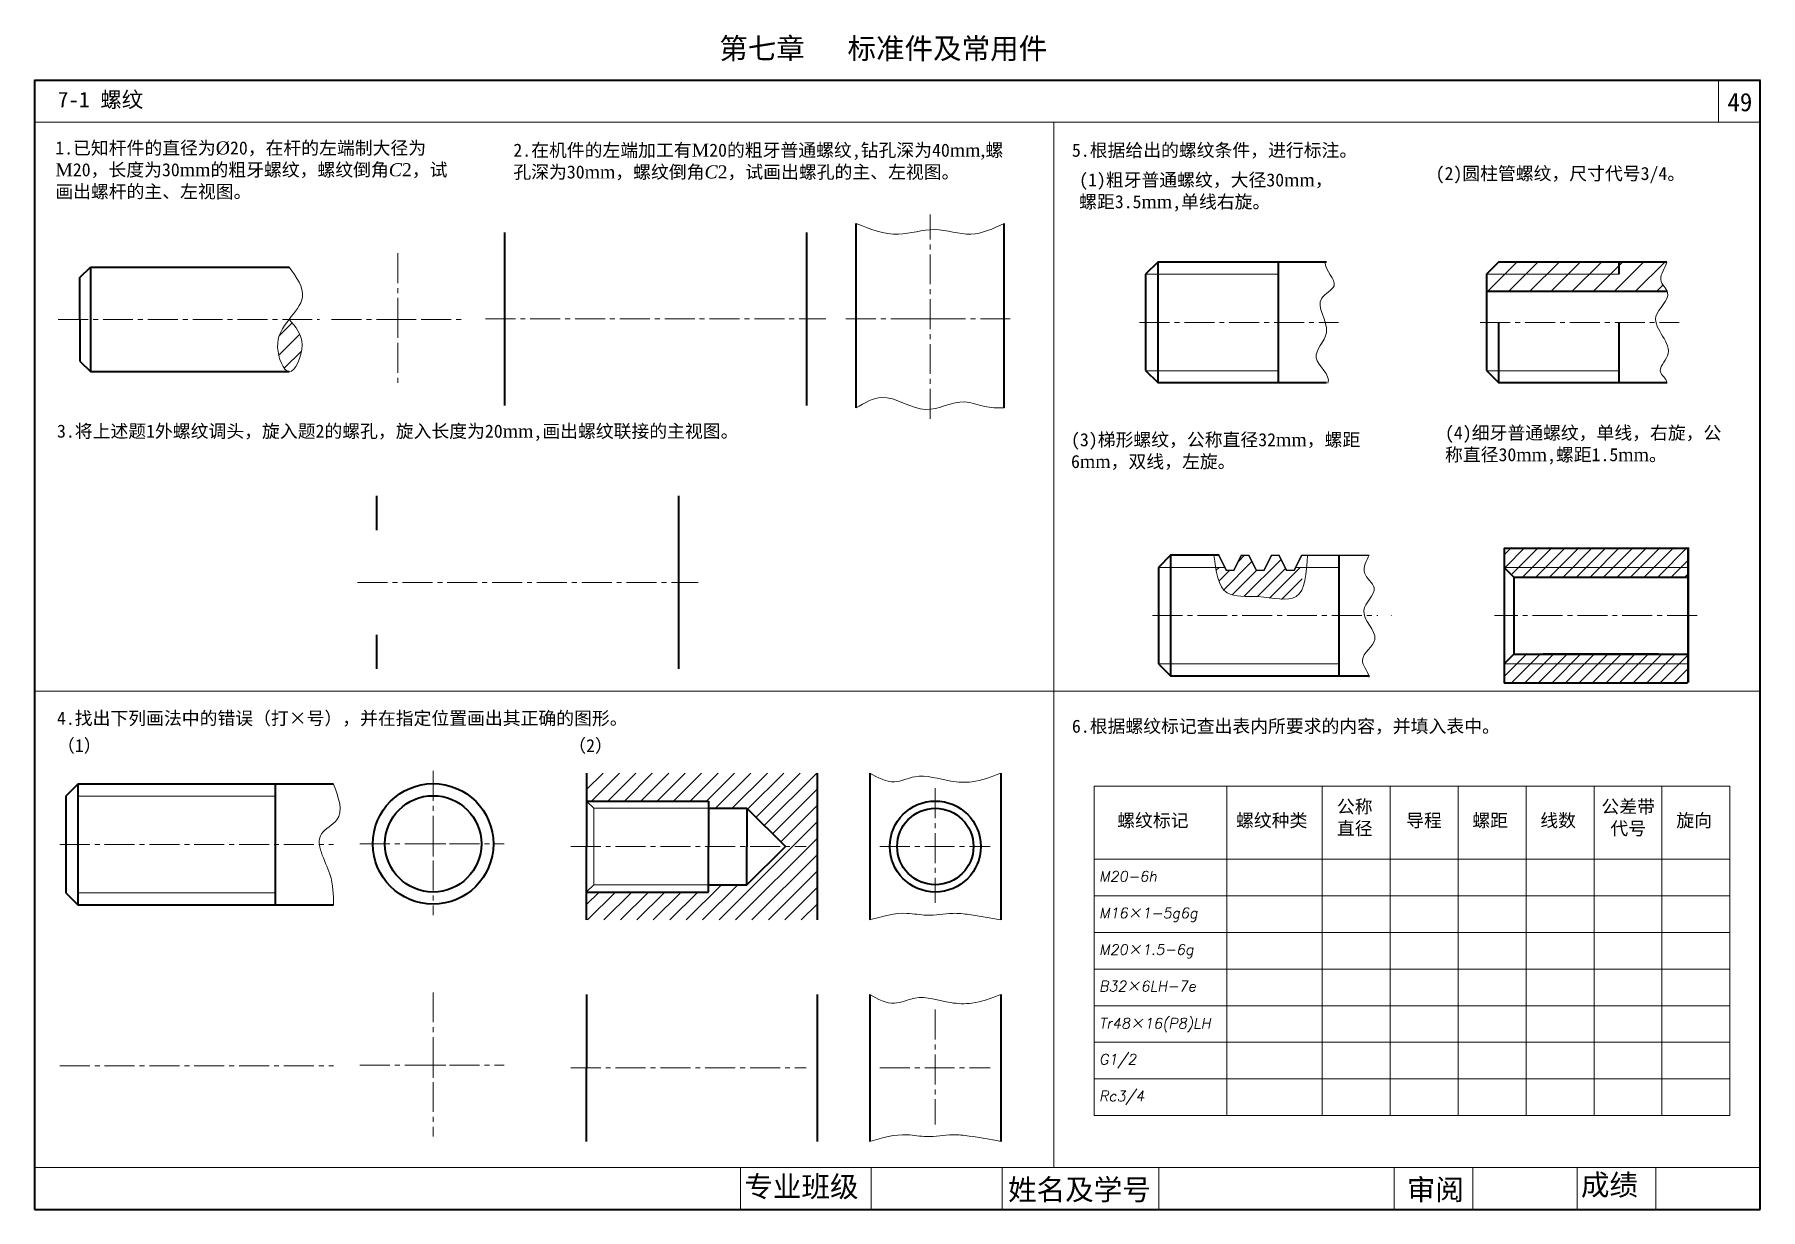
# Model space of a CAD drawing. Header units: millimetres. Extents: x 10 to 340, y 4 to 229.
import ezdxf

# ---------------------------------------------------------------- set-up
doc = ezdxf.new("R2010")
doc.units = ezdxf.units.MM
doc.header["$LTSCALE"] = 0.3
doc.linetypes.add('CENTER2', pattern=[28.575, 19.05, -3.175, 3.175, -3.175])
doc.layers.get('0').update_dxf_attribs({"lineweight": 40})
for name, color, linetype, lineweight in [('中心线', 7, 'CENTER2', 18), ('剖面线', 7, 'Continuous', 13), ('细实线', 7, 'Continuous', 18), ('细线', 7, 'Continuous', 18)]:
    doc.layers.add(name, color=color, linetype=linetype, lineweight=lineweight)
doc.styles.add('仿宋', font='SIMFANG.TTF', dxfattribs={"height": 2.5})
doc.styles.add('字母', font='romans.shx', dxfattribs={"oblique": 10, "height": 2})

msp = doc.modelspace()

# ---------------------------------------------------------------- hatches: boundary and pattern name
at = {"layer": '剖面线'}
h = msp.add_hatch(dxfattribs=at)
h.set_pattern_fill('ANSI31', color=256, scale=0.9, style=0)
h.set_pattern_definition([(45, (-29.4515, -76.603), (-2.020558, 2.020558), [])])
edge = h.paths.add_edge_path()
edge.add_spline(control_points=[(321.71, 179.62), (321.39, 180.33), (319.55, 181.96), (321.39, 184.15), (321.67, 185.2)], knot_values=[1.540734, 1.540734, 1.540734, 1.540734, 4.329142, 7.975512, 7.975512, 7.975512, 7.975512], degree=3, periodic=0)
edge.add_line((321.67, 185.2), (312.48, 185.2))
edge.add_line((312.48, 185.2), (312.48, 182.89))
edge.add_line((312.48, 182.89), (287.14, 182.9))
edge.add_line((287.14, 182.9), (287.14, 179.62))
edge.add_line((287.14, 179.62), (321.71, 179.62))
h.paths.add_polyline_path([(312.48, 185.2), (289.44, 185.2), (287.14, 182.9), (312.48, 182.89)], flags=16)
h = msp.add_hatch(dxfattribs=at)
h.set_pattern_fill('ANSI31', color=256, scale=0.576, style=0)
h.set_pattern_definition([(45, (215.8105, 85.9256), (-1.293157, 1.293157), [])])
edge = h.paths.add_edge_path()
edge.add_spline(control_points=[(235.37, 126.82), (235.73, 124.66), (236.86, 120.77), (243.85, 121.81), (251.87, 119.26), (251.86, 124.62), (252.23, 126.81)], knot_values=[6.903456, 6.903456, 6.903456, 6.903456, 26.539627, 47.373693, 72.443945, 93.014275, 93.014275, 93.014275, 93.014275], degree=3, periodic=0)
edge.add_line((252.23, 126.81), (250.65, 126.81))
edge.add_line((250.65, 126.81), (250.37, 126.25))
edge.add_line((250.37, 126.25), (248.93, 126.25))
edge.add_line((248.93, 126.25), (247.49, 129.13))
edge.add_line((247.49, 129.13), (246.05, 129.13))
edge.add_line((246.05, 129.13), (244.61, 126.25))
edge.add_line((244.61, 126.25), (243.17, 126.25))
edge.add_line((243.17, 126.25), (241.73, 129.13))
edge.add_line((241.73, 129.13), (240.29, 129.13))
edge.add_line((240.29, 129.13), (238.85, 126.25))
edge.add_line((238.85, 126.25), (237.41, 126.25))
edge.add_line((237.41, 126.25), (237.12, 126.82))
edge.add_line((237.12, 126.82), (235.37, 126.82))
h = msp.add_hatch(dxfattribs=at)
h.set_pattern_fill('ANSI31', color=256, scale=0.576, style=0)
h.set_pattern_definition([(45, (216.3234, 86.0519), (-1.293157, 1.293157), [])])
h.paths.add_polyline_path([(325.71, 130.63), (290.69, 130.63), (290.69, 126.95), (325.71, 126.95)])
h.paths.add_polyline_path([(325.71, 126.95), (290.69, 126.95), (292.53, 125.1), (325.71, 125.1)])
h.paths.add_polyline_path([(325.71, 110.36), (292.53, 110.36), (290.69, 108.52), (325.71, 108.52)])
h.paths.add_polyline_path([(325.71, 108.52), (290.69, 108.52), (290.69, 104.83), (325.71, 104.83)])
at = {"layer": '细实线'}
h = msp.add_hatch(dxfattribs=at)
h.set_pattern_fill('ANSI31', color=256, scale=0.7, style=0)
h.set_pattern_definition([(45, (-160.0804, -17.937), (-1.571545, 1.571545), [])])
h.paths.add_polyline_path([(159.17, 87.5), (115.08, 87.5), (115.08, 82.15), (138.41, 82.15), (138.41, 80.75), (145.71, 80.75), (153.12, 73.45), (145.71, 66.15), (138.41, 66.15), (138.41, 64.75), (115.08, 64.75), (115.08, 59.4), (159.17, 59.4)])
at = {"layer": '细线'}
h = msp.add_hatch(dxfattribs=at)
h.set_pattern_fill('ANSI31', color=256, scale=0.8, style=0)
h.set_pattern_definition([(45, (-2.7852, -6.5256), (-1.79605, 1.79605), [])])
edge = h.paths.add_edge_path()
edge.add_spline(control_points=[(58.2, 174.25), (56.93, 172.66), (54.98, 169.8), (58.22, 161.47), (61.95, 170.05), (59.43, 172.87), (58.2, 174.25)], knot_values=[11.254596, 11.254596, 11.254596, 11.254596, 17.036256, 22.172974, 27.858484, 33.339014, 33.339014, 33.339014, 33.339014], degree=3, periodic=0)

# ---------------------------------------------------------------- linework, layer by layer
for p, q in [((9.52, 220.08), (9.52, 4.04)), ((9.52, 220.08), (9.52, 4.04)), ((339.55, 219.93), (9.55, 219.93)), ((339.52, 4.04), (339.52, 219.93)), ((339.52, 4.04), (339.52, 219.93)), ((166.63, 157.31), (166.63, 192.57)), ((194.92, 157.31), (194.92, 192.57)), ((99.43, 157.81), (99.43, 190.87)), ((157.17, 157.81), (157.17, 190.87)), ((224.3, 185.2), (221.99, 182.9)), ((256.55, 185.2), (224.3, 185.2)), ((224.3, 185.2), (224.3, 162.16)), ((247.34, 185.2), (247.34, 162.16)), ((289.44, 185.2), (287.14, 182.9)), ((321.67, 185.2), (289.44, 185.2)), ((312.48, 185.2), (312.48, 182.89)), ((18.2, 182.25), (20.2, 184.25)), ((18.2, 174.25), (18.2, 182.25)), ((20.2, 184.25), (58.2, 184.25)), ((20.2, 184.25), (20.2, 164.25)), ((221.99, 182.9), (221.99, 164.47)), ((287.14, 182.9), (287.14, 164.47)), ((287.14, 179.62), (321.71, 179.62)), ((18.2, 174.25), (18.2, 166.25)), ((289.44, 173.68), (289.44, 162.16)), ((312.48, 173.68), (312.48, 162.16)), ((18.2, 166.25), (20.2, 164.25)), ((20.2, 164.25), (58.2, 164.25)), ((221.99, 164.47), (224.3, 162.16)), ((224.3, 162.16), (256.55, 162.16)), ((287.14, 164.47), (289.44, 162.16)), ((289.44, 162.16), (321.7, 162.16)), ((75, 133.95), (75, 140.48)), ((132.74, 107.42), (132.74, 140.48)), ((226.75, 129.13), (224.45, 126.82)), ((236.04, 129.13), (226.75, 129.13)), ((226.75, 129.13), (226.75, 106.09)), ((259.01, 106.09), (259.01, 129.13)), ((290.55, 130.51), (290.55, 104.7)), ((290.55, 130.51), (325.57, 130.51)), ((224.45, 126.82), (224.45, 108.39)), ((292.4, 124.98), (325.71, 124.98)), ((75, 107.42), (75, 113.95)), ((292.4, 110.23), (325.57, 110.23)), ((320.04, 110.23), (297.93, 110.23)), ((224.45, 108.39), (226.75, 106.09)), ((226.75, 106.09), (264.77, 106.09)), ((325.57, 104.7), (290.55, 104.7)), ((115.08, 87.5), (115.08, 73.38)), ((159.17, 87.5), (159.17, 59.4)), ((169.23, 87.5), (169.23, 59.4)), ((194.31, 87.5), (194.31, 59.4)), ((17.82, 85.36), (15.51, 83.05)), ((15.51, 83.05), (15.51, 64.62)), ((66.7, 85.36), (17.82, 85.36)), ((17.82, 85.36), (17.82, 62.32)), ((55.51, 85.36), (55.51, 62.32)), ((115.08, 82.15), (138.41, 82.15)), ((138.41, 82.15), (138.41, 73.45)), ((138.41, 80.75), (145.71, 80.75)), ((145.71, 80.75), (153.12, 73.45)), ((145.71, 80.75), (145.71, 73.45)), ((115.08, 59.4), (115.08, 73.52)), ((138.41, 64.75), (138.41, 73.45)), ((145.71, 66.15), (153.12, 73.45)), ((145.71, 66.15), (145.71, 73.45)), ((138.41, 66.15), (145.71, 66.15)), ((15.51, 64.62), (17.82, 62.32)), ((115.08, 64.75), (138.41, 64.75)), ((17.82, 62.32), (66.7, 62.32)), ((115.08, 45.16), (115.08, 31.04)), ((159.17, 45.16), (159.17, 17.06)), ((169.23, 45.16), (169.23, 17.06)), ((194.31, 45.16), (194.31, 17.06)), ((115.08, 17.06), (115.08, 31.18)), ((9.52, 4.04), (339.52, 4.04))]:
    msp.add_line(p, q)
at = {"linetype": 'Continuous'}
for p, q in [((325.71, 130.63), (325.71, 104.83)), ((325.71, 104.83), (325.71, 130.63)), ((290.55, 126.82), (290.55, 108.39)), ((292.4, 124.98), (290.55, 126.82)), ((292.4, 124.98), (292.4, 110.23)), ((292.4, 110.23), (290.55, 108.39))]:
    msp.add_line(p, q, dxfattribs=at)
for points, const_width in [([(235.97, 129.13), (237.41, 126.25), (238.85, 126.25), (240.29, 129.13), (241.73, 129.13), (243.17, 126.25), (244.61, 126.25), (246.05, 129.13), (247.49, 129.13), (248.93, 126.25), (250.37, 126.25), (251.81, 129.13)], 0.288), ([(241.82, 129.13), (240.17, 129.13)], 0.23), ([(247.55, 129.13), (246.01, 129.13)], 0.23), ([(264.77, 129.13), (251.76, 129.13)], 0.23)]:
    msp.add_lwpolyline(points, dxfattribs=dict(const_width=const_width))
for centre, radius in [((85.74, 73.95), 11.52), ((85.74, 73.95), 9.22), ((181.77, 73.45), 8.7), ((181.77, 73.45), 7.3)]:
    msp.add_circle(centre, radius)
at = {"layer": '中心线'}
for p, q in [((180.78, 155.25), (180.78, 194.3)), ((78.98, 186.91), (78.98, 161.59)), ((14.06, 174.25), (64.04, 174.25)), ((66.32, 174.25), (91.64, 174.25)), ((95.75, 174.34), (160.84, 174.34)), ((164.66, 174.34), (196.74, 174.34)), ((220.84, 173.68), (258.86, 173.68)), ((285.98, 173.68), (324, 173.68)), ((71.31, 123.95), (136.41, 123.95)), ((223.3, 117.61), (266.39, 117.61)), ((269.03, 117.61), (269.09, 117.61)), ((327.42, 117.61), (288.71, 117.61)), ((85.74, 87.9), (85.74, 60.32)), ((181.77, 84.58), (181.77, 62.65)), ((14.36, 73.84), (66.7, 73.84)), ((71.74, 73.95), (99.35, 73.95)), ((112.07, 73.45), (157.08, 73.45)), ((171.16, 73.45), (192.26, 73.45)), ((85.74, 45.56), (85.74, 17.98)), ((181.77, 42.25), (181.77, 20.31)), ((14.36, 31.5), (66.7, 31.5)), ((71.74, 31.61), (99.35, 31.61)), ((112.07, 31.11), (157.08, 31.11)), ((171.16, 31.11), (192.26, 31.11))]:
    msp.add_line(p, q, dxfattribs=at)
at = {"layer": '细实线'}
for p, q in [((9.55, 219.93), (339.55, 219.93)), ((331.55, 211.93), (331.55, 219.93)), ((9.55, 211.93), (339.55, 211.93)), ((204.42, 211.93), (204.42, 12.04)), ((221.99, 182.9), (247.34, 182.89)), ((287.14, 182.9), (312.48, 182.89)), ((78.98, 176.94), (78.98, 170.74)), ((77.03, 174.25), (82.27, 174.25)), ((222.02, 164.44), (247.34, 164.44)), ((287.17, 164.44), (312.48, 164.44)), ((224.45, 126.82), (237.12, 126.82)), ((250.65, 126.81), (258.9, 126.81)), ((224.48, 108.36), (258.9, 108.36)), ((17.82, 83.05), (55.48, 83.05)), ((116.46, 80.75), (115.08, 82.13)), ((116.46, 80.75), (116.46, 73.45)), ((85.74, 76.12), (85.74, 71.55)), ((83.35, 73.95), (88.14, 73.95)), ((116.46, 66.15), (116.46, 73.45)), ((180.09, 73.45), (183.45, 73.45)), ((181.77, 74.97), (181.77, 71.77)), ((116.46, 66.15), (115.08, 64.77)), ((17.82, 64.59), (55.51, 64.59)), ((85.74, 33.78), (85.74, 29.22)), ((83.35, 31.61), (88.14, 31.61)), ((180.09, 31.11), (183.45, 31.11)), ((181.77, 32.64), (181.77, 29.44)), ((9.52, 12.04), (339.52, 12.04)), ((144.52, 4.04), (144.52, 12.04)), ((169.52, 4.04), (169.52, 12.04)), ((194.52, 4.04), (194.52, 12.04)), ((224.52, 4.04), (224.52, 12.04)), ((269.52, 4.04), (269.52, 12.04)), ((284.52, 4.04), (284.52, 12.04)), ((304.52, 4.04), (304.52, 12.04)), ((319.52, 4.04), (319.52, 12.04))]:
    msp.add_line(p, q, dxfattribs=at)
at = {"layer": '细实线', "linetype": 'Continuous'}
for p, q in [((290.55, 126.82), (325.57, 126.82)), ((325.57, 108.39), (290.55, 108.39))]:
    msp.add_line(p, q, dxfattribs=at)
at = {"layer": '细实线'}
for points in [[(166.63, 192.57), (174.72, 190.55), (181.64, 191.41), (188.57, 190.55), (194.92, 192.57)], [(166.63, 157.31), (171.54, 159.33), (179.91, 157.02), (187.42, 158.46), (191.17, 157.6), (194.92, 157.31)], [(169.23, 87.5), (173.96, 85.82), (177.83, 86.79), (184.73, 85.94), (188.73, 85.82), (194.31, 87.5)], [(169.23, 59.4), (176.38, 60.67), (180.13, 60.31), (185.1, 60.67), (188.24, 60.43), (194.31, 59.4)], [(169.23, 45.16), (173.96, 43.48), (177.83, 44.45), (184.73, 43.6), (188.73, 43.48), (194.31, 45.16)], [(169.23, 17.06), (176.38, 18.33), (180.13, 17.97), (185.1, 18.33), (188.24, 18.09), (194.31, 17.06)]]:
    msp.add_spline(points, degree=3, dxfattribs=at)
for points, start_tangent, end_tangent in [([(256.31, 185.13), (258.01, 180.67), (255.65, 178.31), (256.57, 171.75), (254.6, 166.9), (256.83, 162.04)], (-0.031262, -0.999511), (-0.360003, -0.932951)), ([(264.75, 129.19), (263.83, 125.78), (265.67, 122.89), (263.7, 118.56), (265.8, 113.05), (263.44, 109.12), (264.75, 105.84)], (-0.428388, -0.903595), (0.199225, -0.979954))]:
    msp.add_spline(points, degree=3, dxfattribs=dict(at, start_tangent=start_tangent, end_tangent=end_tangent))
msp.add_open_spline([(321.67, 185.2), (321.39, 184.15), (319.45, 181.85), (323.39, 178.75), (316.54, 174.01), (324.46, 168.6), (319.09, 164.38), (321.91, 162.69), (321.54, 162.04)], degree=3, knots=[1.540734, 1.540734, 1.540734, 1.540734, 5.187104, 8.316877, 13.988609, 22.658041, 26.5827, 29.060767, 29.060767, 29.060767, 29.060767], dxfattribs=at)
at = {"layer": '细实线', "end_tangent": (0.447544, 0.894262)}
msp.add_spline([(235.05, 129.17), (237.57, 121.95), (243.53, 121.23), (250.75, 121.23), (252.92, 129.17)], degree=3, dxfattribs=at)
at = {"layer": '细线'}
for p, q in [((178.93, 174.34), (182.93, 174.34)), ((9.52, 103.14), (339.52, 103.14)), ((212.12, 85.01), (333.72, 85.01)), ((212.12, 85.01), (212.12, 22.01)), ((237.5, 85.01), (237.5, 22.01)), ((255.72, 85.01), (255.72, 22.01)), ((268.72, 85.01), (268.72, 22.01)), ((281.72, 85.01), (281.72, 22.01)), ((294.72, 85.01), (294.72, 22.01)), ((307.72, 85.01), (307.72, 22.01)), ((320.72, 85.01), (320.72, 22.01)), ((333.72, 85.01), (333.72, 22.01)), ((116.46, 80.75), (138.41, 80.75)), ((212.12, 71.01), (333.72, 71.01)), ((116.46, 66.15), (138.41, 66.15)), ((212.12, 64.01), (333.72, 64.01)), ((212.12, 57.01), (333.72, 57.01)), ((212.12, 50.01), (333.72, 50.01)), ((212.12, 43.01), (333.72, 43.01)), ((212.12, 36.01), (333.72, 36.01)), ((212.12, 29.01), (333.72, 29.01)), ((212.12, 22.01), (333.72, 22.01))]:
    msp.add_line(p, q, dxfattribs=at)
for points in [[(58.2, 184.25), (60.76, 178.54), (58.2, 174.25), (56.01, 168.9), (58.2, 164.25), (60.68, 169.36), (58.2, 174.25)], [(66.7, 85.36), (67.34, 78.54), (64.4, 75.87), (66, 68.13), (66.7, 62.32)]]:
    msp.add_spline(points, degree=3, dxfattribs=at)

# ---------------------------------------------------------------- texts
at = {"attachment_point": 1}
for s, insert, char_height, width in [('{\\fSimHei|b0|i0|c134|p2;7-1 螺纹}', (13.95, 217.78), 3, 104.0951), ('{\\fFangSong_GB2312|b0|i0|c134|p49;1.已知杆件的直径为\\fTimes New Roman|b0|i0|c0|p18;%%C\\fFangSong_GB2312|b0|i0|c134|p49;20，在杆的左端制大径为\\fTimes New Roman|b0|i0|c0|p18;M\\fFangSong_GB2312|b0|i0|c134|p49;20，长度为30\\fTimes New Roman|b0|i0|c0|p18;mm\\fFangSong_GB2312|b0|i0|c134|p49;的粗牙螺纹，螺纹倒角\\fTimes New Roman|b0|i1|c0|p18;C\\fTimes New Roman|b0|i0|c0|p18;2\\fFangSong_GB2312|b0|i0|c134|p49;，试画出螺杆的主、左视图。}', (13.49, 208.28), 2.5, 76.2842), ('{\\f仿宋_GB2312|b0|i0|c134|p49;(1)粗牙普通螺纹，大径30\\fTimes New Roman|b0|i0|c0|p18;mm\\f仿宋_GB2312|b0|i0|c134|p49;，螺距3.5\\fTimes New Roman|b0|i0|c0|p18;mm\\f仿宋_GB2312|b0|i0|c134|p49;,单线右旋。}', (209.27, 202.17), 2.5, 49.8325), ('{\\f仿宋_GB2312|b0|i0|c134|p49;(2)圆柱管螺纹，尺寸代号3/4。}', (277.44, 203.4), 2.5, 84.0637), ('{\\fFangSong_GB2312|b0|i0|c134|p49;3.将上述题1外螺纹调头，旋入题2的螺孔，旋入长度为20\\fTimes New Roman|b0|i0|c0|p18;mm\\fFangSong_GB2312|b0|i0|c134|p49;,画出螺纹联接的主视图。}', (13.82, 154.13), 2.5, 153.2641), ('{\\f仿宋_GB2312|b0|i0|c134|p49;(3)梯形螺纹，公称直径32\\fTimes New Roman|b0|i0|c0|p18;mm\\f仿宋_GB2312|b0|i0|c134|p49;，螺距6\\fTimes New Roman|b0|i0|c0|p18;mm\\f仿宋_GB2312|b0|i0|c134|p49;，双线，左旋。}', (207.72, 152.49), 2.5, 56.1394), ('{\\fFangSong_GB2312|b0|i0|c134|p49;(4)细牙普通螺纹，单线，右旋，公称直径30\\fTimes New Roman|b0|i0|c0|p18;mm\\fFangSong_GB2312|b0|i0|c134|p49;,螺距1.5\\fTimes New Roman|b0|i0|c0|p18;mm\\fFangSong_GB2312|b0|i0|c134|p49;。}', (279.23, 153.8), 2.5, 56.0687), ('{\\fFangSong_GB2312|b0|i0|c134|p49;4.找出下列画法中的错误（打×号），并在指定位置画出其正确的图形。}', (13.82, 99.23), 2.5, 153.2641), ('{\\fFangSong_GB2312|b0|i0|c134|p49;（1）}', (13.82, 93.99), 2.5, 16.3693), ('{\\fFangSong_GB2312|b0|i0|c134|p49;（2）}', (111.58, 93.99), 2.5, 16.3693), ('{\\fFangSong_GB2312|b0|i0|c134|p49;公称直径}', (258.56, 82.33), 2.5, 7.7027), ('{\\fFangSong_GB2312|b0|i0|c134|p49;公差带 \\P 代号}', (309.15, 82.33), 2.5, 11.3662), ('{\\fFangSong_GB2312|b0|i0|c134|p49;螺纹标记}', (216.55, 79.69), 2.5, 56.1394), ('{\\fFangSong_GB2312|b0|i0|c134|p49;螺纹种类}', (239.27, 79.69), 2.5, 56.1394), ('{\\fFangSong_GB2312|b0|i0|c134|p49;导程}', (271.8, 79.69), 2.5, 56.1394), ('{\\fFangSong_GB2312|b0|i0|c134|p49;螺距}', (284.45, 79.69), 2.5, 56.1394), ('{\\fFangSong_GB2312|b0|i0|c134|p49;线数}', (297.45, 79.69), 2.5, 56.1394), ('{\\fFangSong_GB2312|b0|i0|c134|p49;旋向}', (323.45, 79.69), 2.5, 56.1394)]:
    msp.add_mtext(s, dxfattribs=dict(at, insert=insert, char_height=char_height, width=width))
at = {"char_height": 2.5, "width": 106.3823, "attachment_point": 1, "style": '仿宋'}
for s, insert in [('5.根据给出的螺纹条件，进行标注。', (207.89, 207.85)), ('6.根据螺纹标记查出表内所要求的内容，并填入表中。', (207.89, 97.71))]:
    msp.add_mtext(s, dxfattribs=dict(at, insert=insert))
at = {"layer": '细实线', "attachment_point": 1}
for s, insert, char_height, width in [('{\\fSimHei|b0|i0|c134|p2;第七章   标准件及常用件}', (140.45, 228.06), 4, 78.8547), ('{\\fSimSun|b0|i0|c134|p2;49}', (333.23, 217.55), 3.5, 6.5646), ('{\\fFangSong_GB2312|b0|i0|c134|p49;2.在机件的左端加工有\\fTimes New Roman|b0|i0|c134|p18;M\\fFangSong_GB2312|b0|i0|c134|p49;20的粗牙普通螺纹,钻孔深为40\\fTimes New Roman|b0|i0|c0|p18;mm,\\fFangSong_GB2312|b0|i0|c134|p49;螺孔深为30\\fTimes New Roman|b0|i0|c0|p18;mm\\fFangSong_GB2312|b0|i0|c134|p49;，螺纹倒角\\fTimes New Roman|b0|i1|c0|p18;C\\fTimes New Roman|b0|i0|c0|p18;2\\fFangSong_GB2312|b0|i0|c134|p49;，试画出螺孔的主、左视图。}', (101.08, 207.86), 2.5, 96.099), ('{\\f仿宋_GB2312|b0|i0|c134|p49;专业班级}', (145.26, 10.42), 4, 23.3701), ('{\\f仿宋_GB2312|b0|i0|c134|p49;姓名及学号}', (195.69, 9.84), 4, 29.8443), ('{\\f仿宋_GB2312|b0|i0|c134|p49;审阅}', (271.93, 9.84), 4, 13.7378), ('{\\f仿宋_GB2312|b0|i0|c134|p49;成绩}', (305.22, 10.75), 4, 13.2641)]:
    msp.add_mtext(s, dxfattribs=dict(at, insert=insert, char_height=char_height, width=width))
at = {"layer": '细线', "char_height": 2, "width": 25.0992, "attachment_point": 1, "style": '字母'}
for s, insert in [('M20-6h', (213.1, 68.74)), ('M16{\\fSimSun|b0|i0|c134|p54;×}1-5g6g', (213.1, 61.74)), ('M20{\\fSimSun|b0|i0|c134|p54;×}1.5-6g', (213.1, 54.74)), ('B32{\\fSimSun|b0|i0|c134|p54;×}6LH-7e', (213.1, 47.74)), ('Tr48{\\fSimSun|b0|i0|c134|p54;×}16(P8)LH', (213.1, 40.64)), ('G1/2', (213.1, 33.74)), ('Rc3/4', (213.1, 26.74))]:
    msp.add_mtext(s, dxfattribs=dict(at, insert=insert))

doc.saveas('drawing.dxf')
